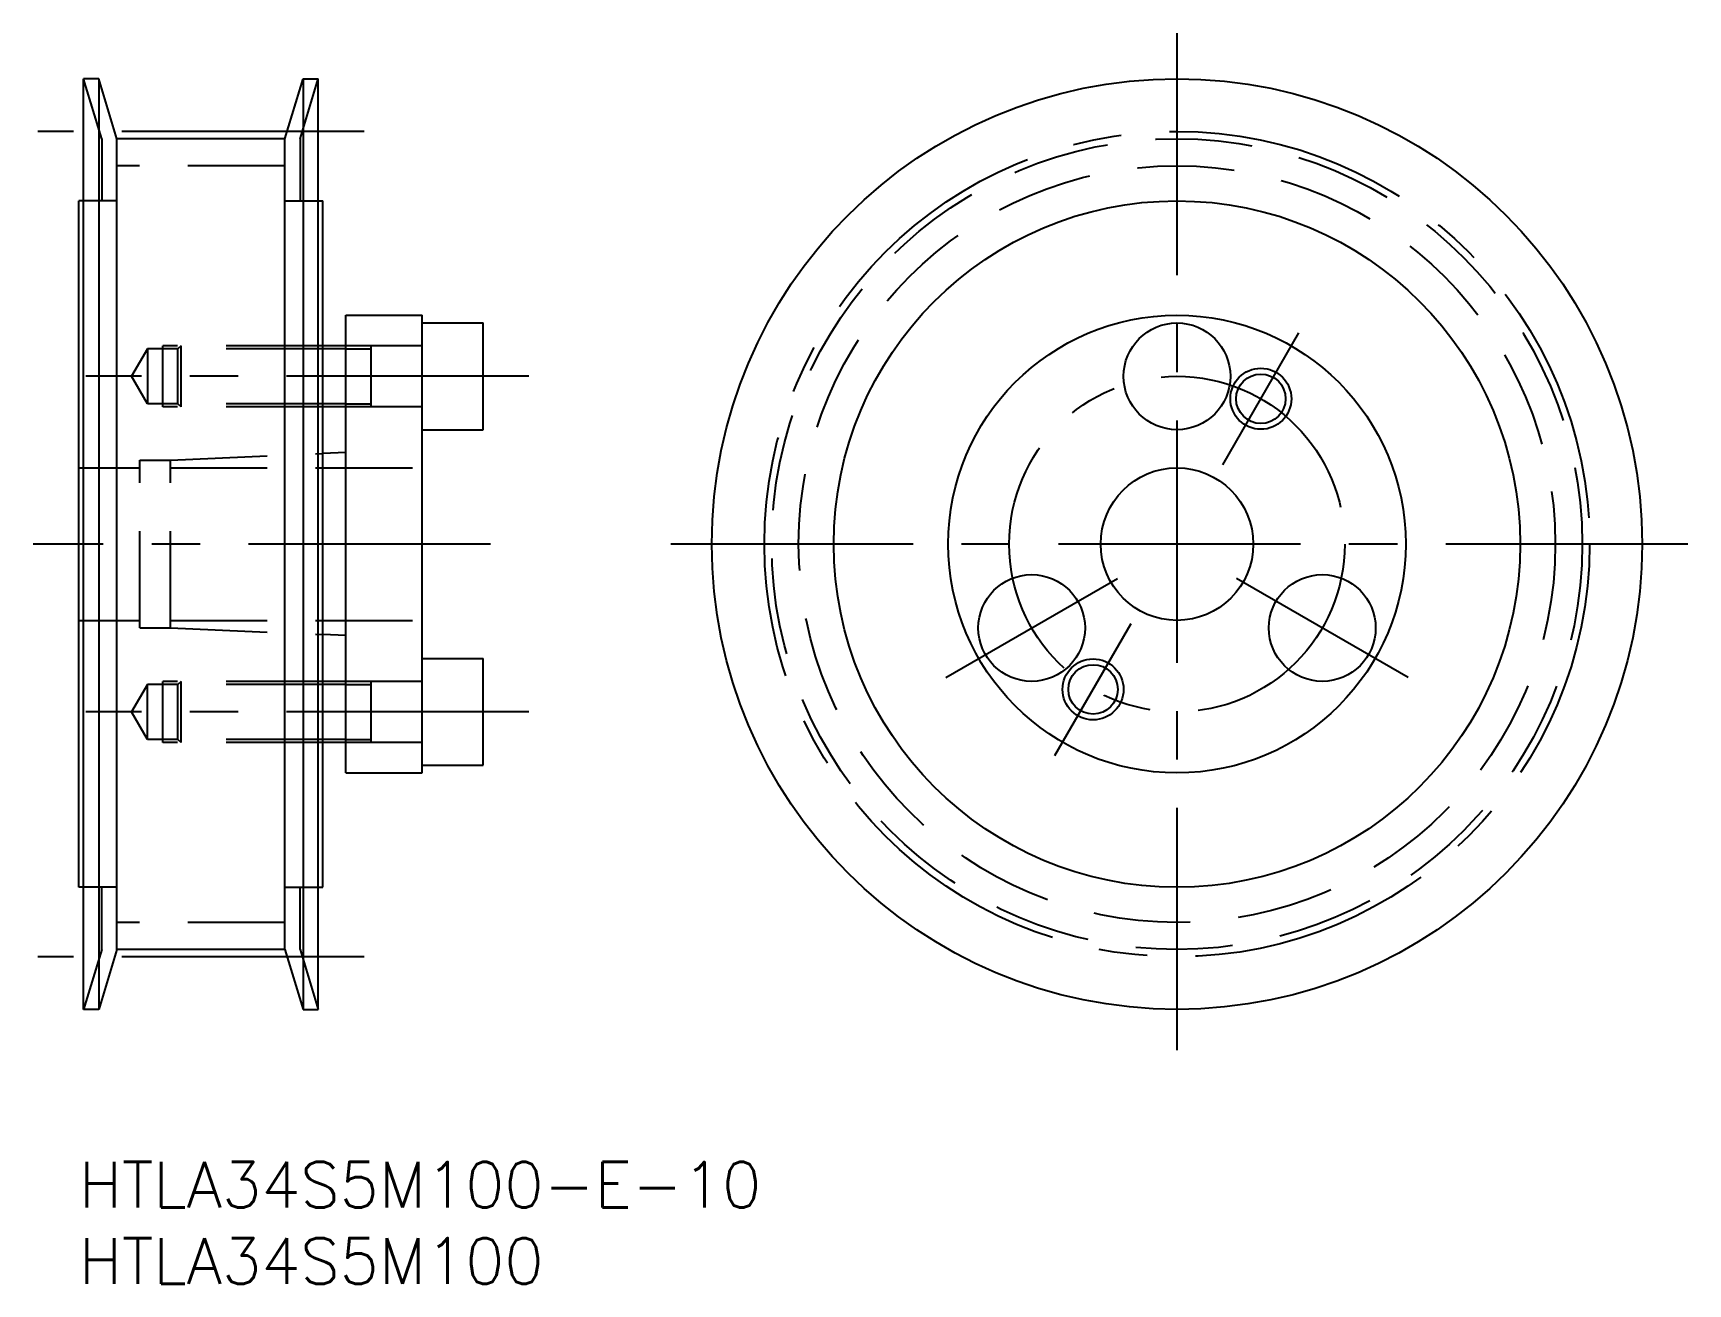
# Model space of a CAD drawing. Extents: x -3 to 105, y -8 to 74.
import ezdxf

# ---------------------------------------------------------------- set-up
doc = ezdxf.new("R2010")
doc.units = 0
doc.header["$LTSCALE"] = 0.5
doc.linetypes.add('CENTER', pattern=[50.8, 31.75, -6.35, 6.35, -6.35])
doc.linetypes.add('DASHED', pattern=[19.05, 12.7, -6.35])
doc.layers.get('0').update_dxf_attribs({"linetype": 'CONTINUOUS'})
for name, color, linetype in [('MSM_CENTER', 1, 'CENTER'), ('MSM_CONTINUOUS', 7, 'CONTINUOUS'), ('MSM_DASHED', 4, 'DASHED'), ('MSM_NARROW', 5, 'CONTINUOUS'), ('MSM_PART_NUMBER', 7, 'CONTINUOUS')]:
    doc.layers.add(name, color=color, linetype=linetype)
doc.styles.get("Standard").update_dxf_attribs({"font": 'txt.shx', "height": 3, "bigfont": 'bigfont.shx'})

# ---------------------------------------------------------------- blocks, each defined once
blk = doc.blocks.new('*U2')
at = {"layer": 'MSM_PART_NUMBER'}
blk.add_text('HTLA34S5M100-E-10', height=3, dxfattribs=at).set_placement((0, -3))
blk = doc.blocks.new('*U4')
at = {"layer": 'MSM_PART_NUMBER'}
blk.add_text('HTLA34S5M100', height=3, dxfattribs=at).set_placement((0, -8))

msp = doc.modelspace()

# ---------------------------------------------------------------- linework, layer by layer
for p, q in [((1.3, 71), (0.3, 71)), ((0.3, 10), (0.3, 71)), ((2.5, 67.075), (1.3, 71)), ((1.3, 71), (1.3, 10)), ((13.5, 67.075), (14.7, 71)), ((14.7, 71), (15.7, 71)), ((14.7, 71), (14.7, 10)), ((15.7, 10), (15.7, 71)), ((13.5, 67.075), (2.5, 67.075)), ((2.5, 13.925), (2.5, 67.075)), ((13.5, 13.925), (13.5, 67.075)), ((0.3, 63), (0, 63)), ((0, 18), (0, 63)), ((15.7, 63), (16, 63)), ((16, 18), (16, 63)), ((17.5, 25.5), (17.5, 55.5)), ((17.5, 55.5), (22.5, 55.5)), ((22.5, 25.5), (22.5, 55.5)), ((22.5, 55), (26.5, 55)), ((26.5, 48), (26.5, 55)), ((22.5, 48), (26.5, 48)), ((17.5, 46.5), (16, 46.434783)), ((17.5, 34.5), (16, 34.565217)), ((22.5, 33), (26.5, 33)), ((26.5, 26), (26.5, 33)), ((17.5, 25.5), (22.5, 25.5)), ((22.5, 26), (26.5, 26)), ((0.3, 18), (0, 18)), ((15.7, 18), (16, 18)), ((2.5, 13.925), (1.3, 10)), ((13.5, 13.925), (2.5, 13.925)), ((13.5, 13.925), (14.7, 10)), ((1.3, 10), (0.3, 10)), ((14.7, 10), (15.7, 10))]:
    msp.add_line(p, q)
for centre, radius in [((72, 40.5), 30.5), ((72, 40.5), 22.5), ((72, 40.5), 15), ((72, 51.5), 3.5), ((72, 40.5), 5), ((62.473721, 35), 3.5), ((81.526279, 35), 3.5)]:
    msp.add_circle(centre, radius)
at = {"layer": 'MSM_CENTER'}
for p, q in [((72, 74), (72, 7)), ((18.7, 67.555), (-2.7, 67.555)), ((75, 45.696152), (80, 54.356406)), ((29.5, 51.5), (0.46077, 51.5)), ((27, 40.5), (-3, 40.5)), ((105.5, 40.5), (38.5, 40.5)), ((56.844555, 31.75), (68.102886, 38.25)), ((87.155445, 31.75), (75.897114, 38.25)), ((64, 26.643594), (69, 35.303848)), ((29.5, 29.5), (0.46077, 29.5)), ((18.7, 13.445), (-2.7, 13.445))]:
    msp.add_line(p, q, dxfattribs=at)
for radius in [27.055, 11]:
    msp.add_circle((72, 40.5), radius, dxfattribs=at)
at = {"layer": 'MSM_CONTINUOUS'}
for p, q in [((17.5, 53.3), (16, 53.3)), ((17.5, 49.7), (16, 49.7)), ((17.5, 31.3), (16, 31.3)), ((17.5, 27.7), (16, 27.7))]:
    msp.add_line(p, q, dxfattribs=at)
for centre in [(77.5, 50.026279), (66.5, 30.973721)]:
    msp.add_circle(centre, 1.621, dxfattribs=at)
at = {"layer": 'MSM_DASHED'}
for p, q in [((1.5, 67.075), (0.3, 71)), ((14.5, 67.075), (15.7, 71)), ((1.5, 67.075), (1.5, 63)), ((14.5, 67.075), (14.5, 63)), ((13.5, 65.305), (2.5, 65.305)), ((2.5, 63), (0.3, 63)), ((13.5, 63), (15.7, 63)), ((4.5, 53.3), (3.46077, 51.5)), ((16, 53.3), (4.5, 53.3)), ((4.5, 53.3), (4.5, 49.7)), ((16, 53.5), (5.5, 53.5)), ((5.5, 49.5), (5.5, 53.5)), ((6.7, 53.5), (6.5, 53.3)), ((6.5, 49.7), (6.5, 53.3)), ((6.7, 49.5), (6.7, 53.5)), ((22.5, 53.5), (17.5, 53.5)), ((17.5, 53.3), (19.166667, 53.3)), ((19.166667, 49.5), (19.166667, 53.5)), ((4.5, 49.7), (3.46077, 51.5)), ((16, 49.7), (4.5, 49.7)), ((16, 49.5), (5.5, 49.5)), ((6.7, 49.5), (6.5, 49.7)), ((17.5, 49.7), (19.166667, 49.7)), ((22.5, 49.5), (17.5, 49.5)), ((4, 46), (6, 46)), ((4, 35), (4, 46)), ((6, 46), (16, 46.434783)), ((6, 35), (6, 46)), ((0, 45.5), (4, 45.5)), ((6, 45.5), (22.5, 45.5)), ((0, 35.5), (4, 35.5)), ((4, 35), (6, 35)), ((6, 35.5), (22.5, 35.5)), ((6, 35), (16, 34.565217)), ((16, 31.5), (5.5, 31.5)), ((5.5, 27.5), (5.5, 31.5)), ((6.7, 31.5), (6.5, 31.3)), ((6.7, 27.5), (6.7, 31.5)), ((22.5, 31.5), (17.5, 31.5)), ((19.166667, 27.5), (19.166667, 31.5)), ((4.5, 31.3), (3.46077, 29.5)), ((16, 31.3), (4.5, 31.3)), ((4.5, 27.7), (4.5, 31.3)), ((6.5, 27.7), (6.5, 31.3)), ((17.5, 31.3), (19.166667, 31.3)), ((4.5, 27.7), (3.46077, 29.5)), ((16, 27.7), (4.5, 27.7)), ((16, 27.5), (5.5, 27.5)), ((6.7, 27.5), (6.5, 27.7)), ((17.5, 27.7), (19.166667, 27.7)), ((22.5, 27.5), (17.5, 27.5)), ((2.5, 18), (0.3, 18)), ((1.5, 13.925), (1.5, 18)), ((13.5, 18), (15.7, 18)), ((14.5, 13.925), (14.5, 18)), ((13.5, 15.695), (2.5, 15.695)), ((1.5, 13.925), (0.3, 10)), ((14.5, 13.925), (15.7, 10))]:
    msp.add_line(p, q, dxfattribs=at)
for radius in [26.575, 24.805]:
    msp.add_circle((72, 40.5), radius, dxfattribs=at)
at = {"layer": 'MSM_NARROW'}
for p, q in [((17.5, 53.5), (16, 53.5)), ((17.5, 49.5), (16, 49.5)), ((17.5, 31.5), (16, 31.5)), ((17.5, 27.5), (16, 27.5))]:
    msp.add_line(p, q, dxfattribs=at)
for centre in [(77.5, 50.026279), (66.5, 30.973721)]:
    msp.add_circle(centre, 2, dxfattribs=at)

# ---------------------------------------------------------------- block references
at = {"layer": 'MSM_CONTINUOUS'}
for name in ['*U2', '*U4']:
    msp.add_blockref(name, (0, 0), dxfattribs=at)

doc.saveas('drawing.dxf')
